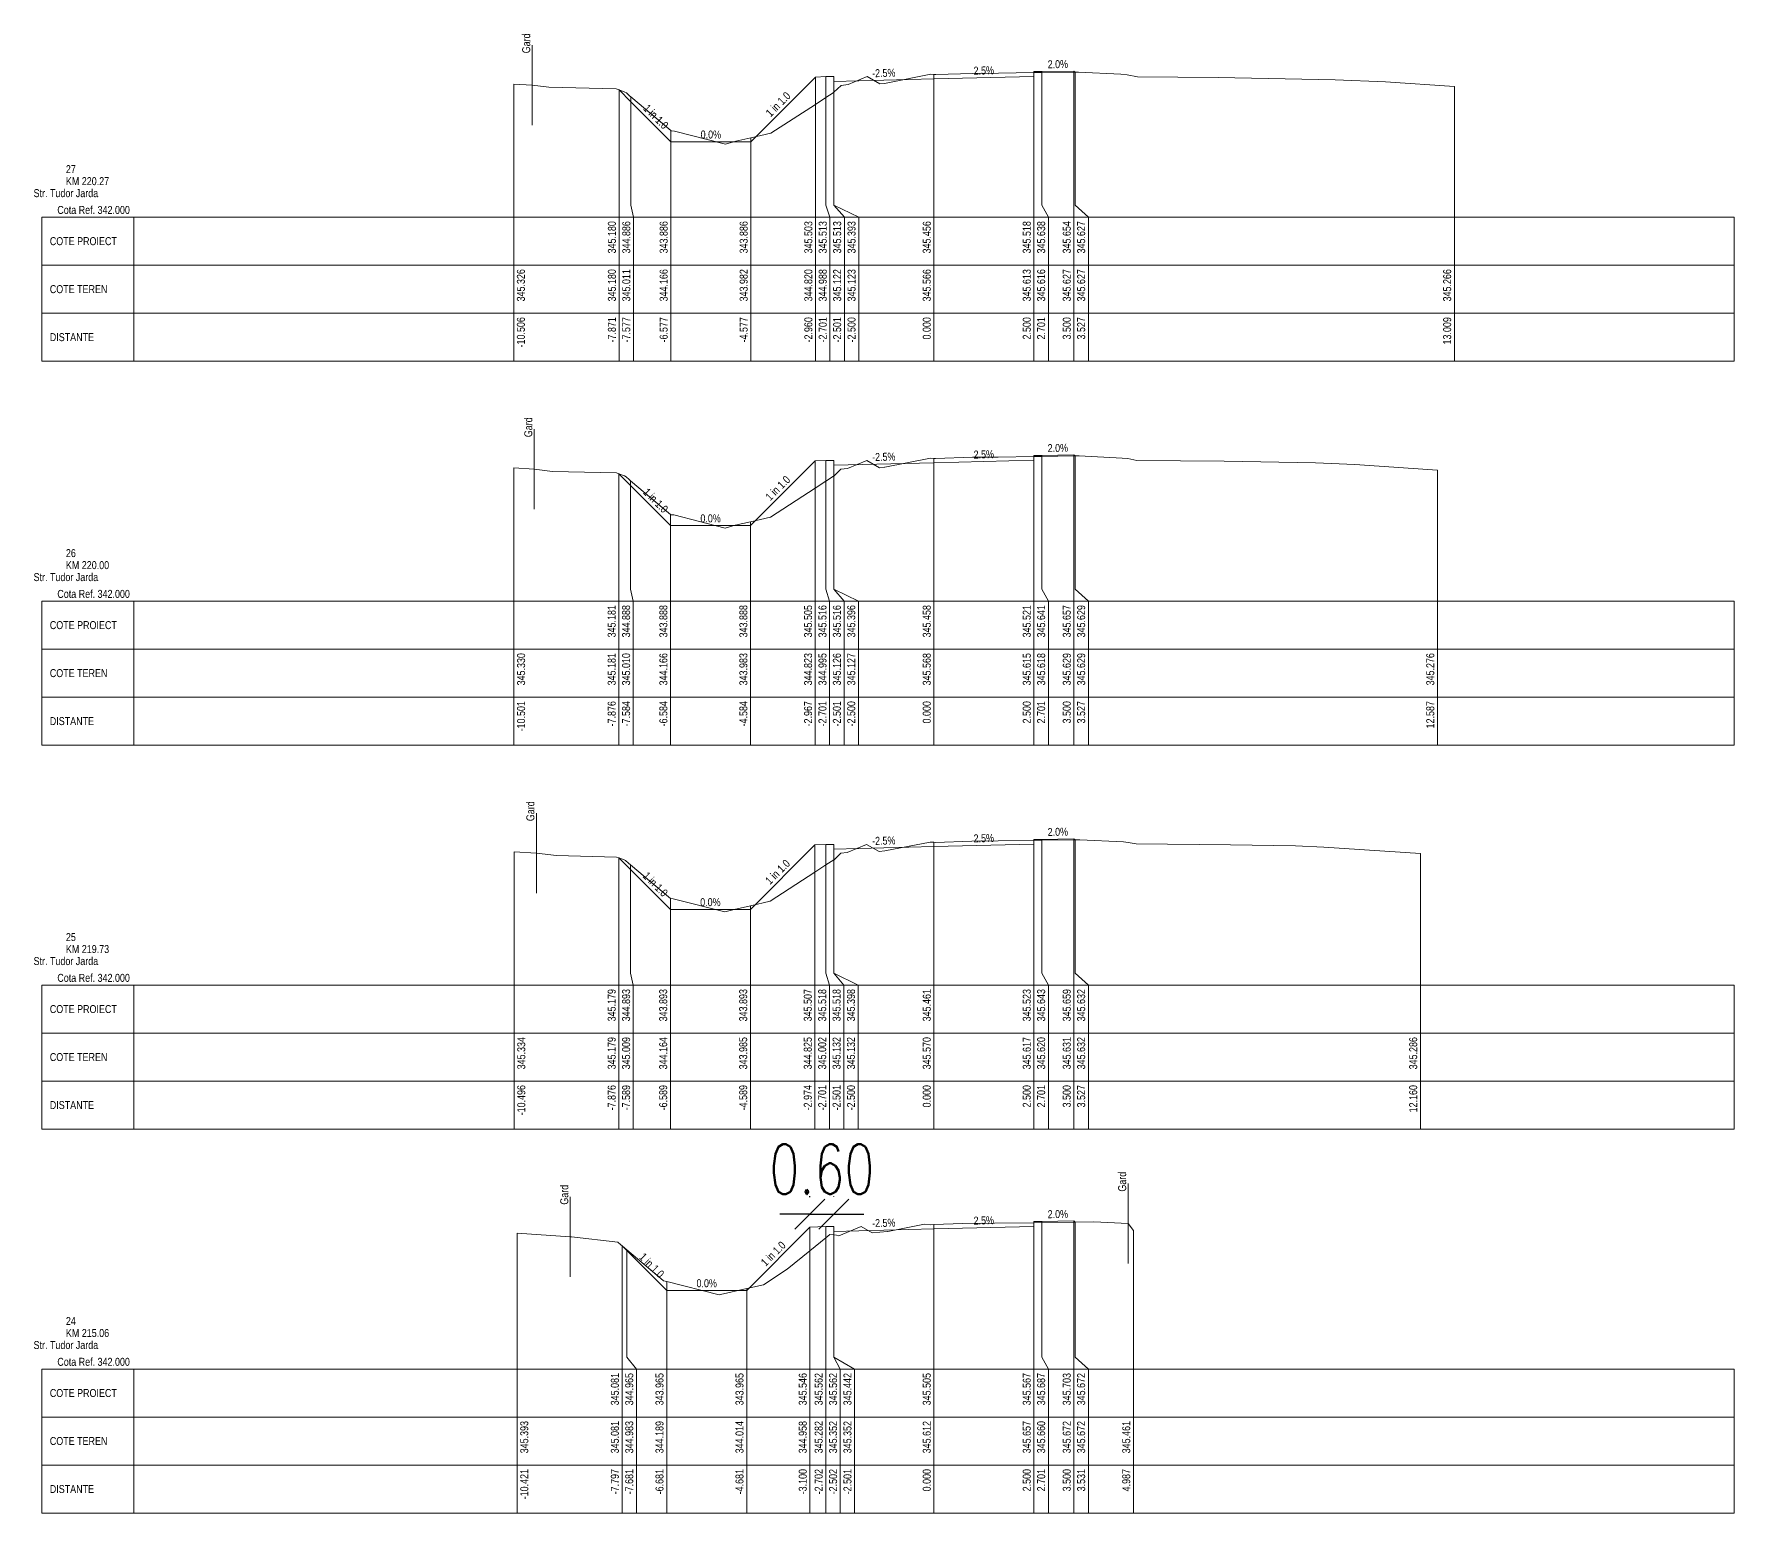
# Model space of a CAD drawing. Extents: x 1 to 634, y 0 to 594.
# Drawn here: x 0.5 to 43, y 221.8 to 258.78 of the extents above; entities that cross this region are included whole.
import ezdxf
from ezdxf.enums import TextEntityAlignment as Align

# ---------------------------------------------------------------- set-up
doc = ezdxf.new("R2010")
doc.units = 0
doc.header["$MEASUREMENT"] = 0
doc.layers.add('ARD-No Plot', color=1, linetype='Continuous', lineweight=0, plot=False)
for name, color, linetype, lineweight in [('DESIGN-TEXT', 7, 'Continuous', 0), ('EXISTING-TEXT', 7, 'Continuous', 0), ('LINES', 7, 'Continuous', 0), ('Text', 7, 'Continuous', 0), ('X-RL', 7, 'Continuous', 0), ('XPLOT-DESIGN', 5, 'Continuous', 0), ('XPLOT-EXISTING', 3, 'Continuous', 0), ('XPLOT-GRADE', 7, 'Continuous', 0), ('XPLOT-KM', 7, 'Continuous', 0), ('XPLOT-TITLE', 7, 'Continuous', 0)]:
    doc.layers.add(name, color=color, linetype=linetype, lineweight=lineweight)
doc.layers.add('work', color=6, linetype='Continuous')
doc.styles.add('$0$$0$Arial', font='arial.ttf', dxfattribs={"width": 0.8})
doc.styles.add('$0$$0$BemTxT_FCP', font='simplex.shx', dxfattribs={"width": 0.7})
doc.dimstyles.new('M-500-M2', dxfattribs={"dimscale": 5, "dimtxt": 0.25, "dimasz": 0.15, "dimexe": 0.09, "dimexo": 0.15, "dimgap": 0.1, "dimtad": 1, "dimzin": 0, "dimdsep": 46, "dimtxsty": '$0$$0$BemTxT_FCP', "dimblk": '$0$$0$_Oblique', "dimcen": -0.3, "dimdle": 0.09, "dimclrt": 2, "dimaunit": 2, "dimadec": 4, "dimazin": 0, "dimtfac": 0.75, "dimtix": 1, "dimtmove": 2, "dimatfit": 3, "dimfxl": 1, "dimtolj": 1, "dimarcsym": 0})

# ---------------------------------------------------------------- blocks, each defined once
blk = doc.blocks.new('$0$$0$_Oblique')
at = {"color": 0, "linetype": 'ByBlock', "lineweight": -2}
blk.add_line((-0.5, -0.5), (0.5, 0.5), dxfattribs=at)
blk = doc.blocks.new('*D3')
at = {"layer": '', "color": 0, "lineweight": -2, "transparency": 16777216}
for p, q in [((19.9, 229.696), (19.9, 229.719)), ((20.498, 229.712), (20.498, 229.719)), ((19.9, 229.269), (19.15, 229.269)), ((19.9, 229.269), (20.498, 229.269)), ((20.498, 229.269), (21.248, 229.269))]:
    blk.add_line(p, q, dxfattribs=at)
at = {"layer": 'Defpoints', "color": 0, "transparency": 16777216}
for p in [(20.498, 229.269), (19.9, 228.946), (20.498, 228.962)]:
    blk.add_point(p, dxfattribs=at)
at = {"layer": '', "color": 0, "lineweight": -2, "transparency": 16777216, "xscale": 0.75, "yscale": 0.75, "zscale": 0.75}
blk.add_blockref('$0$$0$_Oblique', (19.9, 229.269), dxfattribs=at)
at = {"layer": '', "color": 0, "lineweight": -2, "transparency": 16777216, "xscale": 0.75, "yscale": 0.75, "zscale": 0.75, "rotation": 180}
blk.add_blockref('$0$$0$_Oblique', (20.498, 229.269), dxfattribs=at)
at = {"layer": '', "color": 2, "transparency": 16777216, "insert": (20.199, 230.394), "char_height": 1.25, "attachment_point": 5, "style": '$0$$0$BemTxT_FCP'}
blk.add_mtext('\\A1;0.60', dxfattribs=at)

msp = doc.modelspace()

# ---------------------------------------------------------------- linework, layer by layer
at = {"layer": 'LINES'}
for p, q in [((12.957, 258.497), (12.957, 256.497)), ((20.04, 254.5), (20.04, 257.703)), ((20.04, 254.5), (20.04, 257.703)), ((20.04, 254.5), (20.04, 257.703)), ((20.299, 254.5), (20.299, 257.713)), ((20.299, 254.5), (20.299, 257.713)), ((20.299, 254.5), (20.299, 257.713)), ((20.499, 254.5), (20.499, 257.713)), ((20.499, 254.5), (20.499, 257.713)), ((20.499, 254.5), (20.499, 257.713)), ((20.5, 254.5), (20.5, 257.593)), ((20.5, 254.5), (20.5, 257.593)), ((20.5, 254.5), (20.5, 257.593)), ((23, 254.5), (23, 257.766)), ((23, 254.5), (23, 257.766)), ((23, 254.5), (23, 257.766)), ((25.5, 254.5), (25.5, 257.813)), ((25.5, 254.5), (25.5, 257.813)), ((25.5, 254.5), (25.5, 257.813)), ((25.701, 254.5), (25.701, 257.838)), ((25.701, 254.5), (25.701, 257.838)), ((25.701, 254.5), (25.701, 257.838)), ((26.5, 254.5), (26.5, 257.854)), ((26.5, 254.5), (26.5, 257.854)), ((26.5, 254.5), (26.5, 257.854)), ((26.527, 254.5), (26.527, 257.827)), ((26.527, 254.5), (26.527, 257.827)), ((26.527, 254.5), (26.527, 257.827)), ((12.494, 254.5), (12.494, 257.526)), ((12.494, 254.5), (12.494, 257.526)), ((15.129, 254.5), (15.129, 257.38)), ((15.129, 254.5), (15.129, 257.38)), ((15.129, 254.5), (15.129, 257.38)), ((15.423, 254.5), (15.423, 257.211)), ((15.423, 254.5), (15.423, 257.211)), ((15.423, 254.5), (15.423, 257.211)), ((36.009, 254.5), (36.009, 257.466)), ((36.009, 254.5), (36.009, 257.466)), ((16.423, 254.5), (16.423, 256.366)), ((16.423, 254.5), (16.423, 256.366)), ((16.423, 254.5), (16.423, 256.366)), ((18.423, 254.5), (18.423, 256.182)), ((18.423, 254.5), (18.423, 256.182)), ((18.423, 254.5), (18.423, 256.182)), ((0.698, 253), (0.698, 254.2)), ((0.698, 254.2), (3, 254.2)), ((3, 250.6), (3, 254.2)), ((3, 254.2), (43, 254.2)), ((12.494, 254.2), (12.494, 254.5)), ((12.494, 254.2), (12.494, 254.5)), ((12.494, 250.6), (12.494, 254.2)), ((12.494, 250.6), (12.494, 254.2)), ((15.129, 254.2), (15.129, 254.5)), ((15.129, 254.2), (15.129, 254.5)), ((15.129, 254.2), (15.129, 254.5)), ((15.129, 250.6), (15.129, 254.2)), ((15.129, 250.6), (15.129, 254.2)), ((15.129, 250.6), (15.129, 254.2)), ((15.489, 254.2), (15.423, 254.5)), ((15.489, 254.2), (15.423, 254.5)), ((15.489, 254.2), (15.423, 254.5)), ((15.489, 250.6), (15.489, 254.2)), ((15.489, 250.6), (15.489, 254.2)), ((15.489, 250.6), (15.489, 254.2)), ((16.423, 254.2), (16.423, 254.5)), ((16.423, 254.2), (16.423, 254.5)), ((16.423, 254.2), (16.423, 254.5)), ((16.423, 250.6), (16.423, 254.2)), ((16.423, 250.6), (16.423, 254.2)), ((16.423, 250.6), (16.423, 254.2)), ((18.423, 254.2), (18.423, 254.5)), ((18.423, 254.2), (18.423, 254.5)), ((18.423, 254.2), (18.423, 254.5)), ((18.423, 250.6), (18.423, 254.2)), ((18.423, 250.6), (18.423, 254.2)), ((18.423, 250.6), (18.423, 254.2)), ((20.04, 254.2), (20.04, 254.5)), ((20.04, 254.2), (20.04, 254.5)), ((20.04, 254.2), (20.04, 254.5)), ((20.04, 250.6), (20.04, 254.2)), ((20.04, 250.6), (20.04, 254.2)), ((20.04, 250.6), (20.04, 254.2)), ((20.4, 254.2), (20.299, 254.5)), ((20.4, 254.2), (20.299, 254.5)), ((20.4, 254.2), (20.299, 254.5)), ((20.4, 250.6), (20.4, 254.2)), ((20.4, 250.6), (20.4, 254.2)), ((20.4, 250.6), (20.4, 254.2)), ((20.76, 254.2), (20.499, 254.5)), ((20.76, 254.2), (20.499, 254.5)), ((20.76, 254.2), (20.499, 254.5)), ((21.12, 254.2), (20.5, 254.5)), ((21.12, 254.2), (20.5, 254.5)), ((21.12, 254.2), (20.5, 254.5)), ((20.76, 250.6), (20.76, 254.2)), ((20.76, 250.6), (20.76, 254.2)), ((20.76, 250.6), (20.76, 254.2)), ((21.12, 250.6), (21.12, 254.2)), ((21.12, 250.6), (21.12, 254.2)), ((21.12, 250.6), (21.12, 254.2)), ((23, 254.2), (23, 254.5)), ((23, 254.2), (23, 254.5)), ((23, 254.2), (23, 254.5)), ((23, 250.6), (23, 254.2)), ((23, 250.6), (23, 254.2)), ((23, 250.6), (23, 254.2)), ((25.5, 254.2), (25.5, 254.5)), ((25.5, 254.2), (25.5, 254.5)), ((25.5, 254.2), (25.5, 254.5)), ((25.5, 250.6), (25.5, 254.2)), ((25.5, 250.6), (25.5, 254.2)), ((25.5, 250.6), (25.5, 254.2)), ((25.86, 254.2), (25.701, 254.5)), ((25.86, 254.2), (25.701, 254.5)), ((25.86, 254.2), (25.701, 254.5)), ((25.86, 250.6), (25.86, 254.2)), ((25.86, 250.6), (25.86, 254.2)), ((25.86, 250.6), (25.86, 254.2)), ((26.5, 254.2), (26.5, 254.5)), ((26.5, 254.2), (26.5, 254.5)), ((26.5, 254.2), (26.5, 254.5)), ((26.5, 250.6), (26.5, 254.2)), ((26.5, 250.6), (26.5, 254.2)), ((26.5, 250.6), (26.5, 254.2)), ((26.86, 254.2), (26.527, 254.5)), ((26.86, 254.2), (26.527, 254.5)), ((26.86, 254.2), (26.527, 254.5)), ((26.86, 250.6), (26.86, 254.2)), ((26.86, 250.6), (26.86, 254.2)), ((26.86, 250.6), (26.86, 254.2)), ((36.009, 254.2), (36.009, 254.5)), ((36.009, 254.2), (36.009, 254.5)), ((36.009, 250.6), (36.009, 254.2)), ((36.009, 250.6), (36.009, 254.2)), ((43, 250.6), (43, 254.2)), ((0.698, 251.8), (0.698, 253)), ((0.698, 253), (3, 253)), ((3, 253), (0.698, 253)), ((3, 253), (43, 253)), ((0.698, 250.6), (0.698, 251.8)), ((0.698, 251.8), (3, 251.8)), ((3, 251.8), (0.698, 251.8)), ((3, 251.8), (43, 251.8)), ((3, 250.6), (0.698, 250.6)), ((3, 250.6), (43, 250.6)), ((13.009, 248.898), (13.009, 246.898)), ((25.5, 244.9), (25.5, 248.215)), ((25.5, 244.9), (25.5, 248.215)), ((25.5, 244.9), (25.5, 248.215)), ((25.701, 244.9), (25.701, 248.241)), ((25.701, 244.9), (25.701, 248.241)), ((25.701, 244.9), (25.701, 248.241)), ((26.5, 244.9), (26.5, 248.257)), ((26.5, 244.9), (26.5, 248.257)), ((26.5, 244.9), (26.5, 248.257)), ((26.527, 244.9), (26.527, 248.229)), ((26.527, 244.9), (26.527, 248.229)), ((26.527, 244.9), (26.527, 248.229)), ((12.499, 244.9), (12.499, 247.93)), ((12.499, 244.9), (12.499, 247.93)), ((15.124, 244.9), (15.124, 247.781)), ((15.124, 244.9), (15.124, 247.781)), ((15.124, 244.9), (15.124, 247.781)), ((20.033, 244.9), (20.033, 248.105)), ((20.033, 244.9), (20.033, 248.105)), ((20.033, 244.9), (20.033, 248.105)), ((20.299, 244.9), (20.299, 248.116)), ((20.299, 244.9), (20.299, 248.116)), ((20.299, 244.9), (20.299, 248.116)), ((20.499, 244.9), (20.499, 248.116)), ((20.499, 244.9), (20.499, 248.116)), ((20.499, 244.9), (20.499, 248.116)), ((20.5, 244.9), (20.5, 247.996)), ((20.5, 244.9), (20.5, 247.996)), ((20.5, 244.9), (20.5, 247.996)), ((23, 244.9), (23, 248.168)), ((23, 244.9), (23, 248.168)), ((23, 244.9), (23, 248.168)), ((35.587, 244.9), (35.587, 247.876)), ((35.587, 244.9), (35.587, 247.876)), ((15.416, 244.9), (15.416, 247.61)), ((15.416, 244.9), (15.416, 247.61)), ((15.416, 244.9), (15.416, 247.61)), ((16.416, 244.9), (16.416, 246.766)), ((16.416, 244.9), (16.416, 246.766)), ((16.416, 244.9), (16.416, 246.766)), ((18.416, 244.9), (18.416, 246.583)), ((18.416, 244.9), (18.416, 246.583)), ((18.416, 244.9), (18.416, 246.583)), ((12.499, 244.6), (12.499, 244.9)), ((12.499, 244.6), (12.499, 244.9)), ((15.124, 244.6), (15.124, 244.9)), ((15.124, 244.6), (15.124, 244.9)), ((15.124, 244.6), (15.124, 244.9)), ((15.484, 244.6), (15.416, 244.9)), ((15.484, 244.6), (15.416, 244.9)), ((15.484, 244.6), (15.416, 244.9)), ((16.416, 244.6), (16.416, 244.9)), ((16.416, 244.6), (16.416, 244.9)), ((16.416, 244.6), (16.416, 244.9)), ((18.416, 244.6), (18.416, 244.9)), ((18.416, 244.6), (18.416, 244.9)), ((18.416, 244.6), (18.416, 244.9)), ((20.033, 244.6), (20.033, 244.9)), ((20.033, 244.6), (20.033, 244.9)), ((20.033, 244.6), (20.033, 244.9)), ((20.393, 244.6), (20.299, 244.9)), ((20.393, 244.6), (20.299, 244.9)), ((20.393, 244.6), (20.299, 244.9)), ((20.753, 244.6), (20.499, 244.9)), ((20.753, 244.6), (20.499, 244.9)), ((20.753, 244.6), (20.499, 244.9)), ((21.113, 244.6), (20.5, 244.9)), ((21.113, 244.6), (20.5, 244.9)), ((21.113, 244.6), (20.5, 244.9)), ((23, 244.6), (23, 244.9)), ((23, 244.6), (23, 244.9)), ((23, 244.6), (23, 244.9)), ((25.5, 244.6), (25.5, 244.9)), ((25.5, 244.6), (25.5, 244.9)), ((25.5, 244.6), (25.5, 244.9)), ((25.86, 244.6), (25.701, 244.9)), ((25.86, 244.6), (25.701, 244.9)), ((25.86, 244.6), (25.701, 244.9)), ((26.5, 244.6), (26.5, 244.9)), ((26.5, 244.6), (26.5, 244.9)), ((26.5, 244.6), (26.5, 244.9)), ((26.86, 244.6), (26.527, 244.9)), ((26.86, 244.6), (26.527, 244.9)), ((26.86, 244.6), (26.527, 244.9)), ((35.587, 244.6), (35.587, 244.9)), ((35.587, 244.6), (35.587, 244.9)), ((0.698, 243.4), (0.698, 244.6)), ((0.698, 244.6), (3, 244.6)), ((3, 241), (3, 244.6)), ((3, 244.6), (43, 244.6)), ((12.499, 241), (12.499, 244.6)), ((12.499, 241), (12.499, 244.6)), ((15.124, 241), (15.124, 244.6)), ((15.124, 241), (15.124, 244.6)), ((15.124, 241), (15.124, 244.6)), ((15.484, 241), (15.484, 244.6)), ((15.484, 241), (15.484, 244.6)), ((15.484, 241), (15.484, 244.6)), ((16.416, 241), (16.416, 244.6)), ((16.416, 241), (16.416, 244.6)), ((16.416, 241), (16.416, 244.6)), ((18.416, 241), (18.416, 244.6)), ((18.416, 241), (18.416, 244.6)), ((18.416, 241), (18.416, 244.6)), ((20.033, 241), (20.033, 244.6)), ((20.033, 241), (20.033, 244.6)), ((20.033, 241), (20.033, 244.6)), ((20.393, 241), (20.393, 244.6)), ((20.393, 241), (20.393, 244.6)), ((20.393, 241), (20.393, 244.6)), ((20.753, 241), (20.753, 244.6)), ((20.753, 241), (20.753, 244.6)), ((20.753, 241), (20.753, 244.6)), ((21.113, 241), (21.113, 244.6)), ((21.113, 241), (21.113, 244.6)), ((21.113, 241), (21.113, 244.6)), ((23, 241), (23, 244.6)), ((23, 241), (23, 244.6)), ((23, 241), (23, 244.6)), ((25.5, 241), (25.5, 244.6)), ((25.5, 241), (25.5, 244.6)), ((25.5, 241), (25.5, 244.6)), ((25.86, 241), (25.86, 244.6)), ((25.86, 241), (25.86, 244.6)), ((25.86, 241), (25.86, 244.6)), ((26.5, 241), (26.5, 244.6)), ((26.5, 241), (26.5, 244.6)), ((26.5, 241), (26.5, 244.6)), ((26.86, 241), (26.86, 244.6)), ((26.86, 241), (26.86, 244.6)), ((26.86, 241), (26.86, 244.6)), ((35.587, 241), (35.587, 244.6)), ((35.587, 241), (35.587, 244.6)), ((43, 241), (43, 244.6)), ((0.698, 242.2), (0.698, 243.4)), ((0.698, 243.4), (3, 243.4)), ((3, 243.4), (0.698, 243.4)), ((3, 243.4), (43, 243.4)), ((0.698, 241), (0.698, 242.2)), ((0.698, 242.2), (3, 242.2)), ((3, 242.2), (0.698, 242.2)), ((3, 242.2), (43, 242.2)), ((3, 241), (0.698, 241)), ((3, 241), (43, 241)), ((13.061, 239.298), (13.061, 237.298)), ((20.026, 235.3), (20.026, 238.507)), ((20.026, 235.3), (20.026, 238.507)), ((20.026, 235.3), (20.026, 238.507)), ((20.299, 235.3), (20.299, 238.518)), ((20.299, 235.3), (20.299, 238.518)), ((20.299, 235.3), (20.299, 238.518)), ((20.499, 235.3), (20.499, 238.518)), ((20.499, 235.3), (20.499, 238.518)), ((20.499, 235.3), (20.499, 238.518)), ((23, 235.3), (23, 238.57)), ((23, 235.3), (23, 238.57)), ((23, 235.3), (23, 238.57)), ((25.5, 235.3), (25.5, 238.617)), ((25.5, 235.3), (25.5, 238.617)), ((25.5, 235.3), (25.5, 238.617)), ((25.701, 235.3), (25.701, 238.643)), ((25.701, 235.3), (25.701, 238.643)), ((25.701, 235.3), (25.701, 238.643)), ((26.5, 235.3), (26.5, 238.659)), ((26.5, 235.3), (26.5, 238.659)), ((26.5, 235.3), (26.5, 238.659)), ((26.527, 235.3), (26.527, 238.632)), ((26.527, 235.3), (26.527, 238.632)), ((26.527, 235.3), (26.527, 238.632)), ((12.504, 235.3), (12.504, 238.334)), ((12.504, 235.3), (12.504, 238.334)), ((15.124, 235.3), (15.124, 238.179)), ((15.124, 235.3), (15.124, 238.179)), ((15.124, 235.3), (15.124, 238.179)), ((15.411, 235.3), (15.411, 238.009)), ((15.411, 235.3), (15.411, 238.009)), ((15.411, 235.3), (15.411, 238.009)), ((20.5, 235.3), (20.5, 238.398)), ((20.5, 235.3), (20.5, 238.398)), ((20.5, 235.3), (20.5, 238.398)), ((35.16, 235.3), (35.16, 238.286)), ((35.16, 235.3), (35.16, 238.286)), ((16.411, 235.3), (16.411, 237.164)), ((16.411, 235.3), (16.411, 237.164)), ((16.411, 235.3), (16.411, 237.164)), ((18.411, 235.3), (18.411, 236.985)), ((18.411, 235.3), (18.411, 236.985)), ((18.411, 235.3), (18.411, 236.985)), ((12.504, 235), (12.504, 235.3)), ((12.504, 235), (12.504, 235.3)), ((15.124, 235), (15.124, 235.3)), ((15.124, 235), (15.124, 235.3)), ((15.124, 235), (15.124, 235.3)), ((15.484, 235), (15.411, 235.3)), ((15.484, 235), (15.411, 235.3)), ((15.484, 235), (15.411, 235.3)), ((16.411, 235), (16.411, 235.3)), ((16.411, 235), (16.411, 235.3)), ((16.411, 235), (16.411, 235.3)), ((18.411, 235), (18.411, 235.3)), ((18.411, 235), (18.411, 235.3)), ((18.411, 235), (18.411, 235.3)), ((20.026, 235), (20.026, 235.3)), ((20.026, 235), (20.026, 235.3)), ((20.026, 235), (20.026, 235.3)), ((20.386, 235), (20.299, 235.3)), ((20.386, 235), (20.299, 235.3)), ((20.386, 235), (20.299, 235.3)), ((20.746, 235), (20.499, 235.3)), ((20.746, 235), (20.499, 235.3)), ((20.746, 235), (20.499, 235.3)), ((21.106, 235), (20.5, 235.3)), ((21.106, 235), (20.5, 235.3)), ((21.106, 235), (20.5, 235.3)), ((23, 235), (23, 235.3)), ((23, 235), (23, 235.3)), ((23, 235), (23, 235.3)), ((25.5, 235), (25.5, 235.3)), ((25.5, 235), (25.5, 235.3)), ((25.5, 235), (25.5, 235.3)), ((25.86, 235), (25.701, 235.3)), ((25.86, 235), (25.701, 235.3)), ((25.86, 235), (25.701, 235.3)), ((26.5, 235), (26.5, 235.3)), ((26.5, 235), (26.5, 235.3)), ((26.5, 235), (26.5, 235.3)), ((26.86, 235), (26.527, 235.3)), ((26.86, 235), (26.527, 235.3)), ((26.86, 235), (26.527, 235.3)), ((35.16, 235), (35.16, 235.3)), ((35.16, 235), (35.16, 235.3)), ((0.698, 233.8), (0.698, 235)), ((0.698, 235), (3, 235)), ((3, 231.4), (3, 235)), ((3, 235), (43, 235)), ((12.504, 231.4), (12.504, 235)), ((12.504, 231.4), (12.504, 235)), ((15.124, 231.4), (15.124, 235)), ((15.124, 231.4), (15.124, 235)), ((15.124, 231.4), (15.124, 235)), ((15.484, 231.4), (15.484, 235)), ((15.484, 231.4), (15.484, 235)), ((15.484, 231.4), (15.484, 235)), ((16.411, 231.4), (16.411, 235)), ((16.411, 231.4), (16.411, 235)), ((16.411, 231.4), (16.411, 235)), ((18.411, 231.4), (18.411, 235)), ((18.411, 231.4), (18.411, 235)), ((18.411, 231.4), (18.411, 235)), ((20.026, 231.4), (20.026, 235)), ((20.026, 231.4), (20.026, 235)), ((20.026, 231.4), (20.026, 235)), ((20.386, 231.4), (20.386, 235)), ((20.386, 231.4), (20.386, 235)), ((20.386, 231.4), (20.386, 235)), ((20.746, 231.4), (20.746, 235)), ((20.746, 231.4), (20.746, 235)), ((20.746, 231.4), (20.746, 235)), ((21.106, 231.4), (21.106, 235)), ((21.106, 231.4), (21.106, 235)), ((21.106, 231.4), (21.106, 235)), ((23, 231.4), (23, 235)), ((23, 231.4), (23, 235)), ((23, 231.4), (23, 235)), ((25.5, 231.4), (25.5, 235)), ((25.5, 231.4), (25.5, 235)), ((25.5, 231.4), (25.5, 235)), ((25.86, 231.4), (25.86, 235)), ((25.86, 231.4), (25.86, 235)), ((25.86, 231.4), (25.86, 235)), ((26.5, 231.4), (26.5, 235)), ((26.5, 231.4), (26.5, 235)), ((26.5, 231.4), (26.5, 235)), ((26.86, 231.4), (26.86, 235)), ((26.86, 231.4), (26.86, 235)), ((26.86, 231.4), (26.86, 235)), ((35.16, 231.4), (35.16, 235)), ((35.16, 231.4), (35.16, 235)), ((43, 231.4), (43, 235)), ((0.698, 232.6), (0.698, 233.8)), ((0.698, 233.8), (3, 233.8)), ((3, 233.8), (0.698, 233.8)), ((3, 233.8), (43, 233.8)), ((0.698, 231.4), (0.698, 232.6)), ((0.698, 232.6), (3, 232.6)), ((3, 232.6), (0.698, 232.6)), ((3, 232.6), (43, 232.6)), ((3, 231.4), (0.698, 231.4)), ((3, 231.4), (43, 231.4)), ((27.855, 230.035), (27.855, 228.035)), ((13.909, 229.709), (13.909, 227.709)), ((25.701, 225.7), (25.701, 229.087)), ((25.701, 225.7), (25.701, 229.087)), ((25.701, 225.7), (25.701, 229.087)), ((26.5, 225.7), (26.5, 229.103)), ((26.5, 225.7), (26.5, 229.103)), ((26.5, 225.7), (26.5, 229.103)), ((26.531, 225.7), (26.531, 229.072)), ((26.531, 225.7), (26.531, 229.072)), ((26.531, 225.7), (26.531, 229.072)), ((12.579, 225.7), (12.579, 228.793)), ((12.579, 225.7), (12.579, 228.793)), ((19.9, 225.7), (19.9, 228.946)), ((19.9, 225.7), (19.9, 228.946)), ((19.9, 225.7), (19.9, 228.946)), ((20.298, 225.7), (20.298, 228.962)), ((20.298, 225.7), (20.298, 228.962)), ((20.298, 225.7), (20.298, 228.962)), ((20.498, 225.7), (20.498, 228.962)), ((20.498, 225.7), (20.498, 228.962)), ((20.498, 225.7), (20.498, 228.962)), ((20.499, 225.7), (20.499, 228.842)), ((20.499, 225.7), (20.499, 228.842)), ((20.499, 225.7), (20.499, 228.842)), ((23, 225.7), (23, 229.012)), ((23, 225.7), (23, 229.012)), ((23, 225.7), (23, 229.012)), ((25.5, 225.7), (25.5, 229.057)), ((25.5, 225.7), (25.5, 229.057)), ((25.5, 225.7), (25.5, 229.057)), ((27.987, 225.7), (27.987, 228.861)), ((27.987, 225.7), (27.987, 228.861)), ((15.203, 225.7), (15.203, 228.481)), ((15.203, 225.7), (15.203, 228.481)), ((15.203, 225.7), (15.203, 228.481)), ((15.319, 225.7), (15.319, 228.383)), ((15.319, 225.7), (15.319, 228.383)), ((15.319, 225.7), (15.319, 228.383)), ((16.319, 225.7), (16.319, 227.589)), ((16.319, 225.7), (16.319, 227.589)), ((16.319, 225.7), (16.319, 227.589)), ((18.319, 225.7), (18.319, 227.414)), ((18.319, 225.7), (18.319, 227.414)), ((18.319, 225.7), (18.319, 227.414)), ((12.579, 225.4), (12.579, 225.7)), ((12.579, 225.4), (12.579, 225.7)), ((15.203, 225.4), (15.203, 225.7)), ((15.203, 225.4), (15.203, 225.7)), ((15.203, 225.4), (15.203, 225.7)), ((15.563, 225.4), (15.319, 225.7)), ((15.563, 225.4), (15.319, 225.7)), ((15.563, 225.4), (15.319, 225.7)), ((16.319, 225.4), (16.319, 225.7)), ((16.319, 225.4), (16.319, 225.7)), ((16.319, 225.4), (16.319, 225.7)), ((18.319, 225.4), (18.319, 225.7)), ((18.319, 225.4), (18.319, 225.7)), ((18.319, 225.4), (18.319, 225.7)), ((19.9, 225.4), (19.9, 225.7)), ((19.9, 225.4), (19.9, 225.7)), ((19.9, 225.4), (19.9, 225.7)), ((20.298, 225.4), (20.298, 225.7)), ((20.298, 225.4), (20.298, 225.7)), ((20.298, 225.4), (20.298, 225.7)), ((20.658, 225.4), (20.498, 225.7)), ((20.658, 225.4), (20.498, 225.7)), ((20.658, 225.4), (20.498, 225.7)), ((21.018, 225.4), (20.499, 225.7)), ((21.018, 225.4), (20.499, 225.7)), ((21.018, 225.4), (20.499, 225.7)), ((23, 225.4), (23, 225.7)), ((23, 225.4), (23, 225.7)), ((23, 225.4), (23, 225.7)), ((25.5, 225.4), (25.5, 225.7)), ((25.5, 225.4), (25.5, 225.7)), ((25.5, 225.4), (25.5, 225.7)), ((25.86, 225.4), (25.701, 225.7)), ((25.86, 225.4), (25.701, 225.7)), ((25.86, 225.4), (25.701, 225.7)), ((26.5, 225.4), (26.5, 225.7)), ((26.5, 225.4), (26.5, 225.7)), ((26.5, 225.4), (26.5, 225.7)), ((26.86, 225.4), (26.531, 225.7)), ((26.86, 225.4), (26.531, 225.7)), ((26.86, 225.4), (26.531, 225.7)), ((27.987, 225.4), (27.987, 225.7)), ((27.987, 225.4), (27.987, 225.7)), ((0.698, 224.2), (0.698, 225.4)), ((0.698, 225.4), (3, 225.4)), ((3, 221.8), (3, 225.4)), ((3, 225.4), (43, 225.4)), ((12.579, 221.8), (12.579, 225.4)), ((12.579, 221.8), (12.579, 225.4)), ((15.203, 221.8), (15.203, 225.4)), ((15.203, 221.8), (15.203, 225.4)), ((15.203, 221.8), (15.203, 225.4)), ((15.563, 221.8), (15.563, 225.4)), ((15.563, 221.8), (15.563, 225.4)), ((15.563, 221.8), (15.563, 225.4)), ((16.319, 221.8), (16.319, 225.4)), ((16.319, 221.8), (16.319, 225.4)), ((16.319, 221.8), (16.319, 225.4)), ((18.319, 221.8), (18.319, 225.4)), ((18.319, 221.8), (18.319, 225.4)), ((18.319, 221.8), (18.319, 225.4)), ((19.9, 221.8), (19.9, 225.4)), ((19.9, 221.8), (19.9, 225.4)), ((19.9, 221.8), (19.9, 225.4)), ((20.298, 221.8), (20.298, 225.4)), ((20.298, 221.8), (20.298, 225.4)), ((20.298, 221.8), (20.298, 225.4)), ((20.658, 221.8), (20.658, 225.4)), ((20.658, 221.8), (20.658, 225.4)), ((20.658, 221.8), (20.658, 225.4)), ((21.018, 221.8), (21.018, 225.4)), ((21.018, 221.8), (21.018, 225.4)), ((21.018, 221.8), (21.018, 225.4)), ((23, 221.8), (23, 225.4)), ((23, 221.8), (23, 225.4)), ((23, 221.8), (23, 225.4)), ((25.5, 221.8), (25.5, 225.4)), ((25.5, 221.8), (25.5, 225.4)), ((25.5, 221.8), (25.5, 225.4)), ((25.86, 221.8), (25.86, 225.4)), ((25.86, 221.8), (25.86, 225.4)), ((25.86, 221.8), (25.86, 225.4)), ((26.5, 221.8), (26.5, 225.4)), ((26.5, 221.8), (26.5, 225.4)), ((26.5, 221.8), (26.5, 225.4)), ((26.86, 221.8), (26.86, 225.4)), ((26.86, 221.8), (26.86, 225.4)), ((26.86, 221.8), (26.86, 225.4)), ((27.987, 221.8), (27.987, 225.4)), ((27.987, 221.8), (27.987, 225.4)), ((43, 221.8), (43, 225.4)), ((0.698, 223), (0.698, 224.2)), ((0.698, 224.2), (3, 224.2)), ((3, 224.2), (0.698, 224.2)), ((3, 224.2), (43, 224.2)), ((0.698, 221.8), (0.698, 223)), ((0.698, 223), (3, 223)), ((3, 223), (0.698, 223)), ((3, 223), (43, 223)), ((3, 221.8), (0.698, 221.8)), ((3, 221.8), (43, 221.8))]:
    msp.add_line(p, q, dxfattribs=at)
at = {"layer": 'XPLOT-DESIGN'}
for p, q in [((18.423, 256.086), (20.04, 257.703)), ((20.04, 257.703), (20.299, 257.713)), ((20.299, 257.713), (20.499, 257.713)), ((20.499, 257.713), (20.5, 257.593)), ((20.5, 257.593), (23, 257.656)), ((23, 257.656), (25.5, 257.718)), ((25.5, 257.718), (25.501, 257.838)), ((25.501, 257.838), (25.701, 257.838)), ((25.701, 257.838), (26.5, 257.854)), ((26.5, 257.854), (26.527, 257.827)), ((15.129, 257.38), (15.423, 257.086)), ((15.423, 257.086), (16.423, 256.086)), ((16.423, 256.086), (18.423, 256.086)), ((25.5, 248.121), (25.501, 248.241)), ((25.501, 248.241), (25.701, 248.241)), ((25.701, 248.241), (26.5, 248.257)), ((26.5, 248.257), (26.527, 248.229)), ((15.124, 247.781), (15.416, 247.488)), ((18.416, 246.488), (20.033, 248.105)), ((20.033, 248.105), (20.299, 248.116)), ((20.299, 248.116), (20.499, 248.116)), ((20.499, 248.116), (20.5, 247.996)), ((20.5, 247.996), (23, 248.058)), ((23, 248.058), (25.5, 248.121)), ((15.416, 247.488), (16.416, 246.488)), ((16.416, 246.488), (18.416, 246.488)), ((18.411, 236.893), (20.026, 238.507)), ((20.026, 238.507), (20.299, 238.518)), ((20.299, 238.518), (20.499, 238.518)), ((20.499, 238.518), (20.5, 238.398)), ((20.5, 238.398), (23, 238.461)), ((23, 238.461), (25.5, 238.523)), ((25.5, 238.523), (25.501, 238.643)), ((25.501, 238.643), (25.701, 238.643)), ((25.701, 238.643), (26.5, 238.659)), ((26.5, 238.659), (26.527, 238.632)), ((15.124, 238.179), (15.411, 237.893)), ((15.411, 237.893), (16.411, 236.893)), ((16.411, 236.893), (18.411, 236.893)), ((25.5, 228.967), (25.501, 229.087)), ((25.501, 229.087), (25.701, 229.087)), ((25.701, 229.087), (26.5, 229.103)), ((26.5, 229.103), (26.531, 229.072)), ((18.319, 227.365), (19.9, 228.946)), ((19.9, 228.946), (20.298, 228.962)), ((20.298, 228.962), (20.498, 228.962)), ((20.498, 228.962), (20.499, 228.842)), ((20.499, 228.842), (23, 228.905)), ((23, 228.905), (25.5, 228.967)), ((15.203, 228.481), (15.319, 228.365)), ((15.319, 228.365), (16.319, 227.365)), ((16.319, 227.365), (18.319, 227.365))]:
    msp.add_line(p, q, dxfattribs=at)
at = {"layer": 'XPLOT-EXISTING'}
for p, q in [((20.856, 257.518), (21.334, 257.713)), ((21.334, 257.713), (21.65, 257.533)), ((21.65, 257.533), (21.763, 257.542)), ((21.763, 257.542), (21.767, 257.542)), ((21.767, 257.542), (22.92, 257.771)), ((22.92, 257.771), (23, 257.766)), ((23, 257.766), (23, 257.766)), ((23, 257.766), (23.048, 257.764)), ((23.048, 257.764), (23.974, 257.795)), ((23.974, 257.795), (24.614, 257.8)), ((24.614, 257.8), (25.5, 257.813)), ((25.5, 257.813), (25.701, 257.816)), ((25.701, 257.816), (26.5, 257.827)), ((26.5, 257.827), (26.527, 257.827)), ((26.527, 257.827), (26.611, 257.828)), ((26.611, 257.828), (27.673, 257.774)), ((27.673, 257.774), (27.833, 257.759)), ((27.833, 257.759), (28.087, 257.709)), ((28.087, 257.709), (30.109, 257.691)), ((30.109, 257.691), (33.026, 257.636)), ((33.026, 257.636), (34.289, 257.58)), ((34.289, 257.58), (36.009, 257.466)), ((12.494, 257.526), (12.957, 257.497)), ((12.957, 257.497), (13.374, 257.446)), ((13.374, 257.446), (15.058, 257.406)), ((15.058, 257.406), (15.129, 257.38)), ((15.129, 257.38), (15.273, 257.328)), ((15.273, 257.328), (15.314, 257.306)), ((15.314, 257.306), (15.392, 257.237)), ((15.392, 257.237), (15.423, 257.211)), ((15.423, 257.211), (16.423, 256.366)), ((20.04, 257.02), (20.299, 257.188)), ((20.299, 257.188), (20.484, 257.308)), ((20.484, 257.308), (20.499, 257.322)), ((20.499, 257.322), (20.5, 257.323)), ((20.5, 257.323), (20.677, 257.494)), ((20.677, 257.494), (20.856, 257.518)), ((18.923, 256.296), (20.04, 257.02)), ((16.423, 256.366), (16.435, 256.356)), ((16.435, 256.356), (16.513, 256.351)), ((16.513, 256.351), (17.792, 256.024)), ((18.423, 256.182), (18.923, 256.296)), ((17.792, 256.024), (18.048, 256.097)), ((18.048, 256.097), (18.423, 256.182)), ((23.042, 248.166), (23.961, 248.197)), ((23.961, 248.197), (24.609, 248.203)), ((24.609, 248.203), (25.5, 248.215)), ((25.5, 248.215), (25.701, 248.218)), ((25.701, 248.218), (26.5, 248.229)), ((26.5, 248.229), (26.527, 248.229)), ((26.527, 248.229), (26.631, 248.231)), ((26.631, 248.231), (27.706, 248.176)), ((12.499, 247.93), (13.009, 247.898)), ((13.009, 247.898), (13.468, 247.841)), ((13.468, 247.841), (15.061, 247.803)), ((15.061, 247.803), (15.124, 247.781)), ((15.124, 247.781), (15.264, 247.73)), ((20.5, 247.727), (20.674, 247.896)), ((20.674, 247.896), (20.842, 247.918)), ((20.842, 247.918), (21.326, 248.115)), ((21.326, 248.115), (21.64, 247.936)), ((21.64, 247.936), (21.767, 247.947)), ((21.767, 247.947), (21.772, 247.947)), ((21.772, 247.947), (22.912, 248.173)), ((22.912, 248.173), (23, 248.168)), ((23, 248.168), (23, 248.168)), ((23, 248.168), (23.042, 248.166)), ((27.706, 248.176), (27.846, 248.163)), ((27.846, 248.163), (28.069, 248.119)), ((28.069, 248.119), (30.259, 248.099)), ((30.259, 248.099), (32.536, 248.056)), ((32.536, 248.056), (33.523, 248.013)), ((33.523, 248.013), (35.587, 247.876)), ((15.264, 247.73), (15.303, 247.709)), ((15.303, 247.709), (15.377, 247.644)), ((15.377, 247.644), (15.416, 247.61)), ((15.416, 247.61), (16.416, 246.766)), ((18.914, 246.697), (20.033, 247.423)), ((20.033, 247.423), (20.299, 247.595)), ((20.299, 247.595), (20.493, 247.721)), ((20.493, 247.721), (20.499, 247.726)), ((20.499, 247.726), (20.5, 247.727)), ((16.416, 246.766), (16.424, 246.759)), ((16.424, 246.759), (16.498, 246.754)), ((16.498, 246.754), (17.784, 246.425)), ((17.784, 246.425), (18.027, 246.495)), ((18.027, 246.495), (18.416, 246.583)), ((18.416, 246.583), (18.914, 246.697)), ((20.829, 238.318), (21.318, 238.518)), ((21.318, 238.518), (21.63, 238.34)), ((21.776, 238.352), (22.904, 238.576)), ((22.904, 238.576), (23, 238.57)), ((23, 238.57), (23, 238.57)), ((23, 238.57), (23.035, 238.568)), ((23.035, 238.568), (23.948, 238.599)), ((23.948, 238.599), (24.603, 238.605)), ((24.603, 238.605), (25.5, 238.617)), ((25.5, 238.617), (25.701, 238.62)), ((25.701, 238.62), (26.5, 238.631)), ((26.5, 238.631), (26.527, 238.632)), ((26.527, 238.632), (26.65, 238.634)), ((26.65, 238.634), (27.738, 238.578)), ((27.738, 238.578), (27.859, 238.567)), ((27.859, 238.567), (28.051, 238.529)), ((28.051, 238.529), (30.411, 238.508)), ((30.411, 238.508), (32.04, 238.477)), ((32.04, 238.477), (32.746, 238.446)), ((32.746, 238.446), (35.16, 238.286)), ((12.504, 238.334), (13.061, 238.298)), ((13.061, 238.298), (13.564, 238.237)), ((13.564, 238.237), (15.064, 238.201)), ((15.064, 238.201), (15.124, 238.179)), ((15.124, 238.179), (15.255, 238.132)), ((15.255, 238.132), (15.292, 238.112)), ((15.292, 238.112), (15.362, 238.05)), ((15.362, 238.05), (15.411, 238.009)), ((15.411, 238.009), (16.411, 237.164)), ((20.026, 237.825), (20.299, 238.002)), ((20.299, 238.002), (20.499, 238.132)), ((20.499, 238.132), (20.5, 238.132)), ((20.5, 238.132), (20.503, 238.134)), ((20.503, 238.134), (20.671, 238.298)), ((20.671, 238.298), (20.829, 238.318)), ((21.63, 238.34), (21.771, 238.352)), ((21.771, 238.352), (21.776, 238.352)), ((18.904, 237.097), (20.026, 237.825)), ((16.411, 237.164), (16.413, 237.162)), ((16.413, 237.162), (16.483, 237.158)), ((16.483, 237.158), (17.775, 236.827)), ((17.775, 236.827), (18.007, 236.893)), ((18.007, 236.893), (18.411, 236.985)), ((18.411, 236.985), (18.904, 237.097)), ((25.5, 229.057), (25.701, 229.06)), ((25.701, 229.06), (26.5, 229.072)), ((26.5, 229.072), (26.531, 229.072)), ((26.531, 229.072), (26.993, 229.079)), ((26.993, 229.079), (27.855, 229.035)), ((12.579, 228.793), (13.909, 228.709)), ((13.909, 228.709), (13.942, 228.705)), ((13.942, 228.705), (15.097, 228.57)), ((19.9, 228.358), (20.298, 228.682)), ((20.298, 228.682), (20.398, 228.763)), ((20.398, 228.763), (20.498, 228.752)), ((20.498, 228.752), (20.499, 228.752)), ((20.499, 228.752), (20.568, 228.745)), ((20.568, 228.745), (20.623, 228.732)), ((20.623, 228.732), (21.183, 228.96)), ((21.183, 228.96), (21.455, 228.804)), ((21.455, 228.804), (21.837, 228.837)), ((21.837, 228.837), (21.85, 228.836)), ((21.85, 228.836), (22.766, 229.018)), ((22.766, 229.018), (22.925, 229.009)), ((22.925, 229.009), (23, 229.012)), ((23, 229.012), (23.724, 229.037)), ((23, 229.012), (23, 229.012)), ((23.724, 229.037), (24.515, 229.043)), ((24.515, 229.043), (25.5, 229.057)), ((27.855, 229.035), (27.987, 228.861)), ((15.097, 228.57), (15.173, 228.506)), ((15.173, 228.506), (15.203, 228.481)), ((15.203, 228.481), (15.319, 228.383)), ((15.319, 228.383), (16.233, 227.61)), ((19.333, 227.896), (19.9, 228.358)), ((18.738, 227.509), (19.333, 227.896)), ((16.233, 227.61), (16.241, 227.609)), ((16.241, 227.609), (16.319, 227.589)), ((16.319, 227.589), (17.627, 227.255)), ((17.663, 227.265), (18.319, 227.414)), ((18.319, 227.414), (18.738, 227.509)), ((17.627, 227.255), (17.663, 227.265))]:
    msp.add_line(p, q, dxfattribs=at)

# ---------------------------------------------------------------- texts
at = {"layer": 'ARD-No Plot', "style": '$0$$0$Arial', "width": 0.8}
for p in [(1.3, 254.7), (1.3, 245.1), (1.3, 235.5), (1.3, 225.9)]:
    msp.add_text('Str. Tudor Jarda', height=0.2, dxfattribs=at).set_placement(p, align=Align.CENTER)
at = {"layer": 'DESIGN-TEXT', "style": '$0$$0$Arial', "width": 0.8}
for s, p in [('345.180', (15.049, 254.1)), ('344.886', (15.409, 254.1)), ('343.886', (16.343, 254.1)), ('343.886', (18.343, 254.1)), ('345.503', (19.96, 254.1)), ('345.513', (20.32, 254.1)), ('345.513', (20.68, 254.1)), ('345.393', (21.04, 254.1)), ('345.456', (22.92, 254.1)), ('345.518', (25.42, 254.1)), ('345.638', (25.78, 254.1)), ('345.654', (26.42, 254.1)), ('345.627', (26.78, 254.1)), ('345.181', (15.044, 244.5)), ('344.888', (15.404, 244.5)), ('343.888', (16.336, 244.5)), ('343.888', (18.336, 244.5)), ('345.505', (19.953, 244.5)), ('345.516', (20.313, 244.5)), ('345.516', (20.673, 244.5)), ('345.396', (21.033, 244.5)), ('345.458', (22.92, 244.5)), ('345.521', (25.42, 244.5)), ('345.641', (25.78, 244.5)), ('345.657', (26.42, 244.5)), ('345.629', (26.78, 244.5)), ('345.179', (15.044, 234.9)), ('344.893', (15.404, 234.9)), ('343.893', (16.331, 234.9)), ('343.893', (18.331, 234.9)), ('345.507', (19.946, 234.9)), ('345.518', (20.306, 234.9)), ('345.518', (20.666, 234.9)), ('345.398', (21.026, 234.9)), ('345.461', (22.92, 234.9)), ('345.523', (25.42, 234.9)), ('345.643', (25.78, 234.9)), ('345.659', (26.42, 234.9)), ('345.632', (26.78, 234.9)), ('345.081', (15.123, 225.3)), ('344.965', (15.483, 225.3)), ('343.965', (16.239, 225.3)), ('343.965', (18.239, 225.3)), ('345.546', (19.82, 225.3)), ('345.562', (20.218, 225.3)), ('345.562', (20.578, 225.3)), ('345.442', (20.938, 225.3)), ('345.505', (22.92, 225.3)), ('345.567', (25.42, 225.3)), ('345.687', (25.78, 225.3)), ('345.703', (26.42, 225.3)), ('345.672', (26.78, 225.3))]:
    msp.add_text(s, height=0.2, rotation=90, dxfattribs=at).set_placement(p, align=Align.RIGHT)
at = {"layer": 'EXISTING-TEXT', "style": '$0$$0$Arial', "width": 0.8}
for s, p in [('345.326', (12.774, 252.9)), ('345.180', (15.049, 252.9)), ('345.011', (15.409, 252.9)), ('344.166', (16.343, 252.9)), ('343.982', (18.343, 252.9)), ('344.820', (19.96, 252.9)), ('344.988', (20.32, 252.9)), ('345.122', (20.68, 252.9)), ('345.123', (21.04, 252.9)), ('345.566', (22.92, 252.9)), ('345.566', (22.92, 252.9)), ('345.613', (25.42, 252.9)), ('345.616', (25.78, 252.9)), ('345.627', (26.42, 252.9)), ('345.627', (26.78, 252.9)), ('345.266', (35.929, 252.9)), ('345.330', (12.779, 243.3)), ('345.181', (15.044, 243.3)), ('345.010', (15.404, 243.3)), ('344.166', (16.336, 243.3)), ('343.983', (18.336, 243.3)), ('344.823', (19.953, 243.3)), ('344.995', (20.313, 243.3)), ('345.126', (20.673, 243.3)), ('345.127', (21.033, 243.3)), ('345.568', (22.92, 243.3)), ('345.568', (22.92, 243.3)), ('345.615', (25.42, 243.3)), ('345.618', (25.78, 243.3)), ('345.629', (26.42, 243.3)), ('345.629', (26.78, 243.3)), ('345.276', (35.507, 243.3)), ('345.334', (12.784, 233.7)), ('345.179', (15.044, 233.7)), ('345.009', (15.404, 233.7)), ('344.164', (16.331, 233.7)), ('343.985', (18.331, 233.7)), ('344.825', (19.946, 233.7)), ('345.002', (20.306, 233.7)), ('345.132', (20.666, 233.7)), ('345.132', (21.026, 233.7)), ('345.570', (22.92, 233.7)), ('345.570', (22.92, 233.7)), ('345.617', (25.42, 233.7)), ('345.620', (25.78, 233.7)), ('345.631', (26.42, 233.7)), ('345.632', (26.78, 233.7)), ('345.286', (35.08, 233.7)), ('345.393', (12.859, 224.1)), ('345.081', (15.123, 224.1)), ('344.983', (15.483, 224.1)), ('344.189', (16.239, 224.1)), ('344.014', (18.239, 224.1)), ('344.958', (19.82, 224.1)), ('345.282', (20.218, 224.1)), ('345.352', (20.578, 224.1)), ('345.352', (20.938, 224.1)), ('345.612', (22.92, 224.1)), ('345.612', (22.92, 224.1)), ('345.657', (25.42, 224.1)), ('345.660', (25.78, 224.1)), ('345.672', (26.42, 224.1)), ('345.672', (26.78, 224.1)), ('345.461', (27.907, 224.1))]:
    msp.add_text(s, height=0.2, rotation=90, dxfattribs=at).set_placement(p, align=Align.RIGHT)
at = {"layer": 'Text', "style": '$0$$0$Arial', "width": 0.8}
for p in [(12.907, 258.297), (12.959, 248.698), (13.011, 239.098), (13.859, 229.509), (27.805, 229.835)]:
    msp.add_text('Gard', height=0.2, rotation=90, dxfattribs=at).set_placement(p)
for s, p in [('-10.506', (12.774, 251.7)), ('-10.506', (12.774, 251.7)), ('-7.871', (15.049, 251.7)), ('-7.871', (15.049, 251.7)), ('-7.871', (15.049, 251.7)), ('-7.577', (15.409, 251.7)), ('-7.577', (15.409, 251.7)), ('-7.577', (15.409, 251.7)), ('-6.577', (16.343, 251.7)), ('-6.577', (16.343, 251.7)), ('-6.577', (16.343, 251.7)), ('-4.577', (18.343, 251.7)), ('-4.577', (18.343, 251.7)), ('-4.577', (18.343, 251.7)), ('-2.960', (19.96, 251.7)), ('-2.960', (19.96, 251.7)), ('-2.960', (19.96, 251.7)), ('-2.701', (20.32, 251.7)), ('-2.701', (20.32, 251.7)), ('-2.701', (20.32, 251.7)), ('-2.501', (20.68, 251.7)), ('-2.501', (20.68, 251.7)), ('-2.501', (20.68, 251.7)), ('-2.500', (21.04, 251.7)), ('-2.500', (21.04, 251.7)), ('-2.500', (21.04, 251.7)), ('0.000', (22.92, 251.7)), ('0.000', (22.92, 251.7)), ('0.000', (22.92, 251.7)), ('2.500', (25.42, 251.7)), ('2.500', (25.42, 251.7)), ('2.500', (25.42, 251.7)), ('2.701', (25.78, 251.7)), ('2.701', (25.78, 251.7)), ('2.701', (25.78, 251.7)), ('3.500', (26.42, 251.7)), ('3.500', (26.42, 251.7)), ('3.500', (26.42, 251.7)), ('3.527', (26.78, 251.7)), ('3.527', (26.78, 251.7)), ('3.527', (26.78, 251.7)), ('13.009', (35.929, 251.7)), ('13.009', (35.929, 251.7)), ('-10.501', (12.779, 242.1)), ('-10.501', (12.779, 242.1)), ('-7.876', (15.044, 242.1)), ('-7.876', (15.044, 242.1)), ('-7.876', (15.044, 242.1)), ('-7.584', (15.404, 242.1)), ('-7.584', (15.404, 242.1)), ('-7.584', (15.404, 242.1)), ('-6.584', (16.336, 242.1)), ('-6.584', (16.336, 242.1)), ('-6.584', (16.336, 242.1)), ('-4.584', (18.336, 242.1)), ('-4.584', (18.336, 242.1)), ('-4.584', (18.336, 242.1)), ('-2.967', (19.953, 242.1)), ('-2.967', (19.953, 242.1)), ('-2.967', (19.953, 242.1)), ('-2.701', (20.313, 242.1)), ('-2.701', (20.313, 242.1)), ('-2.701', (20.313, 242.1)), ('-2.501', (20.673, 242.1)), ('-2.501', (20.673, 242.1)), ('-2.501', (20.673, 242.1)), ('-2.500', (21.033, 242.1)), ('-2.500', (21.033, 242.1)), ('-2.500', (21.033, 242.1)), ('0.000', (22.92, 242.1)), ('0.000', (22.92, 242.1)), ('0.000', (22.92, 242.1)), ('2.500', (25.42, 242.1)), ('2.500', (25.42, 242.1)), ('2.500', (25.42, 242.1)), ('2.701', (25.78, 242.1)), ('2.701', (25.78, 242.1)), ('2.701', (25.78, 242.1)), ('3.500', (26.42, 242.1)), ('3.500', (26.42, 242.1)), ('3.500', (26.42, 242.1)), ('3.527', (26.78, 242.1)), ('3.527', (26.78, 242.1)), ('3.527', (26.78, 242.1)), ('12.587', (35.507, 242.1)), ('12.587', (35.507, 242.1)), ('-10.496', (12.784, 232.5)), ('-10.496', (12.784, 232.5)), ('-7.876', (15.044, 232.5)), ('-7.876', (15.044, 232.5)), ('-7.876', (15.044, 232.5)), ('-7.589', (15.404, 232.5)), ('-7.589', (15.404, 232.5)), ('-7.589', (15.404, 232.5)), ('-6.589', (16.331, 232.5)), ('-6.589', (16.331, 232.5)), ('-6.589', (16.331, 232.5)), ('-4.589', (18.331, 232.5)), ('-4.589', (18.331, 232.5)), ('-4.589', (18.331, 232.5)), ('-2.974', (19.946, 232.5)), ('-2.974', (19.946, 232.5)), ('-2.974', (19.946, 232.5)), ('-2.701', (20.306, 232.5)), ('-2.701', (20.306, 232.5)), ('-2.701', (20.306, 232.5)), ('-2.501', (20.666, 232.5)), ('-2.501', (20.666, 232.5)), ('-2.501', (20.666, 232.5)), ('-2.500', (21.026, 232.5)), ('-2.500', (21.026, 232.5)), ('-2.500', (21.026, 232.5)), ('0.000', (22.92, 232.5)), ('0.000', (22.92, 232.5)), ('0.000', (22.92, 232.5)), ('2.500', (25.42, 232.5)), ('2.500', (25.42, 232.5)), ('2.500', (25.42, 232.5)), ('2.701', (25.78, 232.5)), ('2.701', (25.78, 232.5)), ('2.701', (25.78, 232.5)), ('3.500', (26.42, 232.5)), ('3.500', (26.42, 232.5)), ('3.500', (26.42, 232.5)), ('3.527', (26.78, 232.5)), ('3.527', (26.78, 232.5)), ('3.527', (26.78, 232.5)), ('12.160', (35.08, 232.5)), ('12.160', (35.08, 232.5)), ('-10.421', (12.859, 222.9)), ('-10.421', (12.859, 222.9)), ('-7.797', (15.123, 222.9)), ('-7.797', (15.123, 222.9)), ('-7.797', (15.123, 222.9)), ('-7.681', (15.483, 222.9)), ('-7.681', (15.483, 222.9)), ('-7.681', (15.483, 222.9)), ('-6.681', (16.239, 222.9)), ('-6.681', (16.239, 222.9)), ('-6.681', (16.239, 222.9)), ('-4.681', (18.239, 222.9)), ('-4.681', (18.239, 222.9)), ('-4.681', (18.239, 222.9)), ('-3.100', (19.82, 222.9)), ('-3.100', (19.82, 222.9)), ('-3.100', (19.82, 222.9)), ('-2.702', (20.218, 222.9)), ('-2.702', (20.218, 222.9)), ('-2.702', (20.218, 222.9)), ('-2.502', (20.578, 222.9)), ('-2.502', (20.578, 222.9)), ('-2.502', (20.578, 222.9)), ('-2.501', (20.938, 222.9)), ('-2.501', (20.938, 222.9)), ('-2.501', (20.938, 222.9)), ('0.000', (22.92, 222.9)), ('0.000', (22.92, 222.9)), ('0.000', (22.92, 222.9)), ('2.500', (25.42, 222.9)), ('2.500', (25.42, 222.9)), ('2.500', (25.42, 222.9)), ('2.701', (25.78, 222.9)), ('2.701', (25.78, 222.9)), ('2.701', (25.78, 222.9)), ('3.500', (26.42, 222.9)), ('3.500', (26.42, 222.9)), ('3.500', (26.42, 222.9)), ('3.531', (26.78, 222.9)), ('3.531', (26.78, 222.9)), ('3.531', (26.78, 222.9)), ('4.987', (27.907, 222.9)), ('4.987', (27.907, 222.9))]:
    msp.add_text(s, height=0.2, rotation=90, dxfattribs=at).set_placement(p, align=Align.RIGHT)
at = {"layer": 'X-RL', "style": '$0$$0$Arial', "width": 0.8}
for p in [(2.9, 254.28), (2.9, 244.68), (2.9, 235.08), (2.9, 225.48)]:
    msp.add_text('Cota Ref. 342.000', height=0.2, dxfattribs=at).set_placement(p, align=Align.RIGHT)
at = {"layer": 'XPLOT-GRADE', "style": '$0$$0$Arial', "width": 0.8}
for s, rotation, p in [('2.5%', 1.4321, (24.248, 257.767)), ('2.0%', 1.1458, (26.099, 257.926)), ('-2.5%', 1.4321, (21.748, 257.704)), ('1 in 1.0', 45, (19.175, 256.951)), ('1 in 1.0', 315, (15.98, 256.642)), ('0.0%', 0, (17.423, 256.166)), ('-2.5%', 1.4321, (21.748, 248.107)), ('2.5%', 1.4321, (24.248, 248.169)), ('2.0%', 1.1458, (26.099, 248.329)), ('1 in 1.0', 315, (15.973, 247.045)), ('1 in 1.0', 45, (19.168, 247.353)), ('0.0%', 0, (17.416, 246.568)), ('2.0%', 1.1458, (26.099, 238.731)), ('-2.5%', 1.4321, (21.748, 238.51)), ('2.5%', 1.4321, (24.248, 238.572)), ('1 in 1.0', 45, (19.162, 237.757)), ('1 in 1.0', 315, (15.967, 237.449)), ('0.0%', 0, (17.411, 236.973)), ('-2.5%', 1.4321, (21.748, 228.953)), ('2.5%', 1.4321, (24.248, 229.016)), ('2.0%', 1.1458, (26.099, 229.175)), ('1 in 1.0', 315, (15.875, 227.921)), ('1 in 1.0', 45, (19.053, 228.212)), ('0.0%', 0, (17.319, 227.445))]:
    msp.add_text(s, height=0.2, rotation=rotation, dxfattribs=at).set_placement(p, align=Align.CENTER)
at = {"layer": 'XPLOT-KM', "style": '$0$$0$Arial', "width": 0.8}
for s, p in [('27', (1.3, 255.3)), ('KM 220.27', (1.3, 255)), ('26', (1.3, 245.7)), ('KM 220.00', (1.3, 245.4)), ('25', (1.3, 236.1)), ('KM 219.73', (1.3, 235.8)), ('24', (1.3, 226.5)), ('KM 215.06', (1.3, 226.2))]:
    msp.add_text(s, height=0.2, dxfattribs=at).set_placement(p)
at = {"layer": 'XPLOT-TITLE', "style": '$0$$0$Arial', "width": 0.8}
for s, p in [('COTE PROIECT', (0.898, 253.5)), ('COTE TEREN', (0.898, 252.3)), ('DISTANTE', (0.898, 251.1)), ('COTE PROIECT', (0.898, 243.9)), ('COTE TEREN', (0.898, 242.7)), ('DISTANTE', (0.898, 241.5)), ('COTE PROIECT', (0.898, 234.3)), ('COTE TEREN', (0.898, 233.1)), ('DISTANTE', (0.898, 231.9)), ('COTE PROIECT', (0.898, 224.7)), ('COTE TEREN', (0.898, 223.5)), ('DISTANTE', (0.898, 222.3))]:
    msp.add_text(s, height=0.2, dxfattribs=at).set_placement(p)

# ---------------------------------------------------------------- dimensions: what is measured, and where the dimension line sits
at = {"layer": 'work'}
dim = msp.add_linear_dim(base=(20.498, 229.269), p1=(19.9, 228.946), p2=(20.498, 228.962), dimstyle='M-500-M2', dxfattribs=at)
dim.commit()
dim.dimension.update_dxf_attribs({"geometry": '*D3', "text_midpoint": (20.199, 230.394)})

doc.saveas('drawing.dxf')
